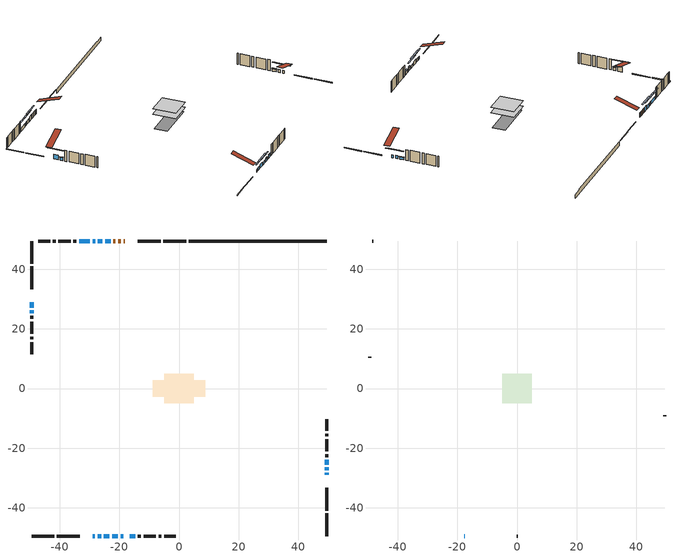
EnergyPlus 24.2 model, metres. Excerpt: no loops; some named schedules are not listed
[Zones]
conditioned space
 floor adiabatic (AdiabaticFloorConstruction): -4.93,-4.93 -4.93,4.93 4.93,4.93 4.93,-4.93 z3.66
 floor foundation (Slab1 construction): -8.76,-2.77 -8.76,2.77 8.76,2.77 8.76,-2.77 z-0.61
 wall outside (RimJoist1 construction): 2.39,49.47 -5.22,49.47 / -49.47,-49.47 -41.86,-49.47 / -49.47,49.47 -49.47,41.86 / 49.47,-49.47 49.47,-41.86 z1.22:1.52
 wall outside (RimJoist2 construction): -6.15,49.47 -13.76,49.47 / -40.93,-49.47 -33.31,-49.47 / -49.47,40.93 -49.47,33.31 / 49.47,-40.93 49.47,-33.31 z1.22:1.52
 wall outside (AdiabaticWallConstruction 1): -18.15,49.47 -18.6,49.47 / -19.53,49.47 -20.39,49.47 / -21.32,49.47 -21.98,49.47 z1.22:3.25
 wall outside (AdiabaticWallConstruction): -28.93,-49.47 -28.2,-49.47 z1.22:2.44; 49.47,-28.93 49.47,-28.31 z1.22:2.49; -27.27,-49.47 -26.13,-49.47 z1.22:2.56; 49.47,-27.39 49.47,-26.47 / -19.54,-49.47 -18.62,-49.47 / -29.86,49.47 -33.52,49.47 / -49.47,26.17 -49.47,25.25 / -16.54,-49.47 -14.71,-49.47 z1.22:2.59; -22.91,49.47 -24.74,49.47 / -49.47,28.92 -49.47,27.09 z1.22:3.3; -25.67,49.47 -27.19,49.47 z1.22:2.74; -28.12,49.47 -28.94,49.47 z1.22:2.75; -25.2,-49.47 -23.32,-49.47 z1.22:2.85; -22.4,-49.47 -20.46,-49.47 / 49.47,-25.54 49.47,-23.92 z1.22:2.24
 wall outside (Wall1 construction): -34.45,49.47 -35.4,49.47 / -13.78,-49.47 -12.83,-49.47 / -49.47,24.32 -49.47,23.37 / 49.47,-22.99 49.47,-22.04 z1.22:6.1
 wall outside (Wall2 construction): -36.33,49.47 -40.47,49.47 / -11.9,-49.47 -7.77,-49.47 / -49.47,22.44 -49.47,18.31 / 49.47,-21.11 49.47,-16.97 z1.22:6.1
 wall outside (Wall3 construction): -41.4,49.47 -42.33,49.47 / -6.84,-49.47 -5.9,-49.47 / -49.47,17.38 -49.47,16.44 / 49.47,-16.05 49.47,-15.11 z1.22:6.1
 wall outside (Wall4 construction): -43.26,49.47 -47.21,49.47 / -4.97,-49.47 -1.03,-49.47 / -49.47,15.51 -49.47,11.57 / 49.47,-14.18 49.47,-10.23 z1.22:6.1
 wall foundation (FoundationWall1 construction): 3.32,49.47,-0.61 3.32,49.47,1.22 44.86,49.47,1.22 44.86,49.47,0.93 49.47,49.47,0.93 49.47,49.47,-0.61
 window (WindowConstruction 14): -28.92,-49.47 -28.2,-49.47 z1.22:2.44
 window (WindowConstruction 5): 49.47,-28.92 49.47,-28.31 z1.22:2.49
 window (WindowConstruction 6): -27.27,-49.47 -26.13,-49.47 z1.22:2.56
 window (WindowConstruction 7): 49.47,-27.39 49.47,-26.47 z1.22:2.59
 window (WindowConstruction 8): -22.91,49.47 -24.74,49.47 z1.22:3.3
 window (WindowConstruction 9): -25.67,49.47 -27.19,49.47 z1.22:2.74
 window (WindowConstruction 10): -28.12,49.47 -28.94,49.47 z1.22:2.74
 window (WindowConstruction 11): -49.47,28.92 -49.47,27.1 z1.22:3.3
 window (WindowConstruction 12): -25.2,-49.47 -23.32,-49.47 z1.22:2.84
 window (WindowConstruction 13): -22.39,-49.47 -20.46,-49.47 z1.22:2.23
 window (WindowConstruction): -19.54,-49.47 -18.62,-49.47 z1.22:2.59
 window (WindowConstruction 1): 49.47,-25.54 49.47,-23.92 z1.22:2.23
 window (WindowConstruction 2): -29.87,49.47 -33.52,49.47 z1.22:2.59
 window (WindowConstruction 3): -49.47,26.17 -49.47,25.25 z1.22:2.59
 window (WindowConstruction 4): -16.54,-49.47 -14.71,-49.47 z1.22:2.59
 door (Door): -18.15,49.47 -18.6,49.47 z1.22:3.25
 door (Door 1): -19.53,49.47 -20.39,49.47 z1.22:3.25
 door (Door 2): -21.32,49.47 -21.98,49.47 z1.22:3.25
 ceiling adiabatic (AdiabaticFloorConstruction): 4.93,-4.93 4.93,4.93 -4.93,4.93 -4.93,-4.93 z3.66
attic - vented
 floor to conditioned space (Floor1 construction Reversed): -4.93,-4.93 -4.93,4.93 4.93,4.93 4.93,-4.93 z6.1
 wall outside (AdiabaticWallConstruction): -17.69,-49.47 -17.47,-49.47 z1.22:2.44
 wall outside (Wall5 construction): -48.14,49.47 -48.54,49.47 / -0.1,-49.47 0.31,-49.47 / -49.47,10.64 -49.47,10.23 / 49.47,-9.3 49.47,-8.9 z1.22:6.1
 window (WindowConstruction 15): -17.69,-49.47 -17.47,-49.47 z1.22:2.44
 roof outside (Roof1 construction): -17.22,49.47,6.1 -17.22,39.87,9.3 -14.69,39.87,9.3 -14.69,49.47,6.1; -29.85,-49.47,6.1 -29.85,-39.87,9.3 -32.38,-39.87,9.3 -32.38,-49.47,6.1; -49.47,29.85,6.1 -39.87,29.85,9.3 -39.87,32.38,9.3 -49.47,32.38,6.1; 49.47,-29.85,6.1 39.87,-29.85,9.3 39.87,-32.38,9.3 49.47,-32.38,6.1
shading: 49.47,-25.68 49.47,-31.56 49.88,-31.56 49.88,-25.68 z5.13; -23.49,-49.47 -29.91,-49.47 -29.91,-49.88 -23.49,-49.88 z5.19; 49.47,-23.83 49.47,-30.03 49.88,-30.03 49.88,-23.83 z5.23; -27.38,49.47 -20.27,49.47 -20.27,49.88 -27.38,49.88 z5.94; -29.83,49.47 -23.03,49.47 -23.03,49.88 -29.83,49.88 z5.38; -31.58,49.47 -25.48,49.47 -25.48,49.88 -31.58,49.88 z5.38; -49.47,24.46 -49.47,31.56 -49.88,31.56 -49.88,24.46 z5.94; -20.68,-49.47 -27.84,-49.47 -27.84,-49.88 -20.68,-49.88 z5.48; -17.83,-49.47 -25.03,-49.47 -25.03,-49.88 -17.83,-49.88 z4.87; -18.42,-49.47 -19.74,-49.47 -19.74,-49.88 -18.42,-49.88 z2.79; 49.47,-23.72 49.47,-25.74 49.88,-25.74 49.88,-23.72 z2.44; -36.16,49.47 -27.23,49.47 -27.23,49.88 -36.16,49.88 z5.23; -49.47,25.05 -49.47,26.37 -49.88,26.37 -49.88,25.05 z2.79; -14.51,-49.47 -16.74,-49.47 -16.74,-49.88 -14.51,-49.88 z2.79
[Building]
Building 1: Terrain=Suburbs
[Site:Location]
Quebec Intl AP_QC: Latitude {deg}=46.8; Longitude {deg}=-71.38; Time Zone {hr}=-5; Elevation {m}=74; Keep Site Location Information=Yes
[Site:GroundTemperature:Shallow]
0.0108218, -2.24938, -2.43038, -1.3578, 2.94801, 7.23376, 10.9493, 13.303, 13.5029, 11.5886, 7.96783, 3.81355
[Site:WaterMainsTemperature]
Calculation Method=Schedule; Temperature Schedule=mains temperature schedule
[Material] Roughness=Rough; Thermal Absorptance=0.9
Name | Thickness {m} | Conductivity {W/m-K} | Density {kg/m3} | Specific Heat {J/kg-K} | Solar Absorptance | Visible Absorptance
asphalt or fiberglass shingles | 0.00635 | 0.162714 | 1121.4 | 1465.45 | 0.4 | 0.4
ceiling loosefill ins | 0.0846667 | 0.0480833 | 16.02 | 1046.75 | 0.7 | 0.7
ceiling stud and cavity | 0.1397 | 0.0931187 | 65.682 | 1177.47 | 0.7 | 0.7
concrete 4.0 in. | 0.1016 | 1.803125 | 2242.8 | 837.4 | 0.7 | 0.7
concrete 8.0 in. | 0.2032 | 1.803125 | 2242.8 | 837.4 | 0.7 | 0.7
door material | 0.04445 | 0.188738 | 512.64 | 1214.23 | 0.7 | 0.7
door material 1 | 0.04445 | 0.0451087 | 512.64 | 1214.23 | 0.7 | 0.7
floor covering | 0.0127 | 0.0433444 | 54.468 | 1339.84 | 0.6 | 0.6
floor rigid ins; wall rigid ins | 0.512978 | 0.029427 | 32.04 | 1214.23 | 0.7 | 0.7
floor stud and cavity | 0.1397 | 1.75129 | 37.0049 | 1207.88 | 0.7 | 0.7
furniture material conditioned space 1 | 0.1524 | 0.115458 | 640.8 | 1214.23 | 0.6 | 0.6
gypsum board | 0.0127 | 0.160291 | 801 | 837.4 | 0.6 | 0.6
osb sheathing 0.5 in. | 0.0127 | 0.115458 | 512.64 | 1214.23 | 0.7 | 0.7
osb sheathing 0.75 in. | 0.01905 | 0.115458 | 512.64 | 1214.23 | 0.7 | 0.7
osb sheathing 2.0 in. | 0.0508 | 0.115458 | 512.64 | 1214.23 | 0.7 | 0.7
rim joist rigid ins | 0.051816 | 0.029427 | 32.04 | 1214.23 | 0.7 | 0.7
rim joist stud and cavity | 0.0508 | 0.0425153 | 125.044 | 1163.47 | 0.6 | 0.6
rim joist stud and cavity 1 | 0.0508 | 0.177451 | 125.044 | 1163.47 | 0.6 | 0.6
wall stud and cavity | 0.1397 | 0.0961679 | 139.0536 | 1170.24 | 0.7 | 0.7
wall stud and cavity 1 | 0.1397 | 0.0854939 | 139.0536 | 1170.24 | 0.7 | 0.7
wall stud and cavity 2 | 0.1397 | 0.0960514 | 139.0536 | 1170.24 | 0.7 | 0.7
wall stud and cavity 3 | 0.1397 | 0.0853101 | 139.0536 | 1170.24 | 0.7 | 0.7
wall stud and cavity 4 | 0.0889 | 6.1454 | 50.32683 | 1063.81 | 0.6 | 0.6
wall stud and cavity 5 | 0.0889 | 0.380278 | 52.3479 | 1209.89 | 0.7 | 0.7
wall stud and cavity 6 | 0.0889 | 0.391764 | 83.0341 | 1211.67 | 0.7 | 0.7
wood siding | 0.0254 | 0.102417 | 544.68 | 1172.36 | 0.4 | 0.4
wood siding 1 | 0.00254 | 0.102417 | 544.68 | 1172.36 | 0.4 | 0.4
wood siding 2; wood siding 3; wood siding 4 | 0.0254 | 0.102417 | 544.68 | 1172.36 | 0.7 | 0.7
[WindowMaterial:SimpleGlazingSystem]
Name | U-Factor {W/m2-K} | Solar Heat Gain Coefficient
WindowMaterial | 2.93155 | 0.66
WindowMaterial 1 | 2.918492 | 0.67
WindowMaterial 10 | 7.418307 | 0.56
WindowMaterial 2 | 2.96619 | 0.62
WindowMaterial 3 | 2.91963 | 0.67
WindowMaterial 4 | 2.97414 | 0.6
WindowMaterial 5 | 2.90089 | 0.68
WindowMaterial 6 | 2.93609 | 0.65
WindowMaterial 7 | 2.890102 | 0.69
WindowMaterial 8 | 2.91338 | 0.67
WindowMaterial 9 | 2.97414 | 0.62
[Construction]
AdiabaticFloorConstruction: floor stud and cavity, floor rigid ins, osb sheathing 0.75 in., floor covering
AdiabaticWallConstruction: wood siding 3, wall rigid ins, wall stud and cavity 5, gypsum board
AdiabaticWallConstruction 1: wood siding 4, wall rigid ins, wall stud and cavity 5, gypsum board
Door; Door 2: door material
Door 1: door material 1
Floor1 construction Reversed: gypsum board, ceiling stud and cavity, ceiling loosefill ins
FoundationWall1 construction: concrete 8.0 in.
furniture construction conditioned space 1: furniture material conditioned space 1
PartitionWallConstruction: gypsum board, wall stud and cavity 6, gypsum board
RimJoist1 construction: wood siding 2, osb sheathing 2.0 in., rim joist stud and cavity
RimJoist2 construction: wood siding 2, rim joist rigid ins, osb sheathing 2.0 in., rim joist stud and cavity 1
Roof1 construction: asphalt or fiberglass shingles
Slab1 construction: concrete 4.0 in.
Wall1 construction: wood siding, osb sheathing 0.5 in., wall stud and cavity, gypsum board
Wall2 construction: wood siding, osb sheathing 0.5 in., wall stud and cavity 1, gypsum board
Wall3 construction: wood siding, osb sheathing 0.5 in., wall stud and cavity 2, gypsum board
Wall4 construction: wood siding, osb sheathing 0.5 in., wall stud and cavity 3, gypsum board
Wall5 construction: wood siding 1, wall stud and cavity 4
WindowConstruction; WindowConstruction 2; WindowConstruction 3; WindowConstruction 4; WindowConstruction 7: WindowMaterial
WindowConstruction 1: WindowMaterial 1
WindowConstruction 10: WindowMaterial 6
WindowConstruction 11; WindowConstruction 8: WindowMaterial 4
WindowConstruction 12: WindowMaterial 7
WindowConstruction 13: WindowMaterial 8
WindowConstruction 14: WindowMaterial 9
WindowConstruction 15: WindowMaterial 10
WindowConstruction 5: WindowMaterial 2
WindowConstruction 6: WindowMaterial 3
WindowConstruction 9: WindowMaterial 5
[Zone] Multiplier=1; Part of Total Floor Area=Yes
Name | Volume {m3}
attic - vented | 50.5066
conditioned space | 680.4
[Space]
Name | Zone | Volume {m3}
attic - vented 1 | attic - vented | 50.5066
conditioned space 1 | conditioned space | 680.4
[ZoneInfiltration:EffectiveLeakageArea]
infil attic - vented 1: Zone or Space=attic - vented 1; Schedule=Always On Discrete; Effective Air Leakage Area {cm2}=3588.92; Stack Coefficient=0.000561829; Wind Coefficient=1.60148e-05
[ZoneMixing]
whole house fan mix: Zone or Space=attic - vented; Schedule=Always On Continuous; Design Flow Rate Calculation Method=Flow/Zone; Design Flow Rate {m3/s}=0; Source Zone or Space=conditioned space
[SurfaceProperty:ExposedFoundationPerimeter]
Slab1: Exposed Perimeter Calculation Method=TotalExposedPerimeter; Total Exposed Perimeter {m}=46.148
[InternalMass] Zone or ZoneList=conditioned space; Space or SpaceList=conditioned space 1
Name | Construction | Surface Area {m2}
furniture mass conditioned space 1 | furniture construction conditioned space 1 | 77.7599
partition wall mass | PartitionWallConstruction | 194.4
[Lights]
interior lighting: Zone or ZoneList or Space or SpaceList=conditioned space 1; Schedule=interior lighting schedule; Design Level Calculation Method=LightingLevel; Lighting Level {W}=343.2; Return Air Fraction=0; Fraction Radiant=0.6; Fraction Visible=0.2; Fraction Replaceable=1
[People]
occupants: Zone or ZoneList or Space or SpaceList=conditioned space 1; Number of People Schedule=occupants schedule; Number of People Calculation Method=People; Number of People=3; Fraction Radiant=0.314171; Sensible Heat Fraction=0.56303; Activity Level Schedule=occupants activity schedule; Carbon Dioxide Generation Rate {m3/s-W}=0; Enable ASHRAE 55 Comfort Warnings=No; Mean Radiant Temperature Calculation Type=EnclosureAveraged
[ElectricEquipment] Zone or ZoneList or Space or SpaceList=conditioned space 1; Design Level Calculation Method=EquipmentLevel
Name | Schedule | Design Level {W} | Fraction Latent | Fraction Radiant | Fraction Lost
clothes dryer | clothes dryer schedule | 140.772 | 0.015 | 0.081 | 0.85
clothes washer | clothes washer schedule | 32.1985 | 0.03 | 0.162 | 0.7
cooking range | cooking range schedule | 215.147 | 0.08 | 0.432 | 0.2
dishwasher | dishwasher schedule | 66.8632 | 0.3 | 0.18 | 0.4
fridge | fridge schedule | 72.9452 | 0 | 0.6 | 0
mech vent house fan | mech vent house fan schedule | 0 | 0 | 0 | 1
mech vent house fan cfis | mech vent house fan cfis schedule | 0 | 0 | 0 | 0
misc plug loads | misc plug loads schedule | 494.7 | 0.045 | 0.513 | 0.1
whole house fan | Always On Discrete | 0 | 0 | 0 | 1
[OtherEquipment] Zone or ZoneList or Space or SpaceList=conditioned space 1; Design Level Calculation Method=EquipmentLevel
Name | Fuel Type | Schedule | Design Level {W} | Fraction Latent | Fraction Radiant | Fraction Lost
clothes dryer 1 | Electricity | clothes dryer schedule | 0 | 0.015 | 0.081 | 0.85
cooking range 1 | Electricity | cooking range schedule | 0 | 0.08 | 0.432 | 0.2
general water use latent | None | general water use schedule | 62.594 | 1 | 0 | 0
general water use sensible | None | general water use schedule | -61.6891 | 0 | 0.6 | 0
mech vent house fan latent load | None | Always On Discrete | 0 | 1 | 0 | 0
mech vent house fan sensible load | None | Always On Discrete | 0 | 0 | 0 | 0
water heater energy adjustment1 | Electricity | Always On Discrete | 0.01 | 0 | 0 | 1
[ZoneInfiltration:DesignFlowRate] Zone or ZoneList or Space or SpaceList=conditioned space 1; Schedule=Always On Discrete; Design Flow Rate Calculation Method=Flow/Zone; Design Flow Rate {m3/s}=0
infil flow; natural vent flow; whole house fan flow
[AvailabilityManager:Scheduled]
furnace airloop Availability Manager: Schedule=Always On Discrete
[Foundation:Kiva]
Foundation Kiva 1: Initial Indoor Air Temperature {C}=18; Wall Height Above Grade {m}=1.21999; Wall Depth Below Slab {m}=0.2032
[Foundation:Kiva:Settings]
Soil Conductivity {W/m-K}=0.849921; Soil Density {kg/m3}=1842.3; Soil Specific Heat {J/kg-K}=418.7; Ground Solar Absorptivity=0.9; Ground Thermal Absorptivity=0.9; Ground Surface Roughness {m}=0.03; Far-Field Width {m}=40; Deep-Ground Boundary Condition=ZeroFlux; Deep-Ground Depth {m}=40; Minimum Cell Dimension {m}=0.2; Maximum Cell Growth Coefficient=3; Simulation Timestep=Timestep
[Exterior:Lights]
exterior lighting: Schedule=exterior lighting schedule; Design Level {W}=75.6
[EnergyManagementSystem:GlobalVariable]
furnace_airloop_Fan_RTF
infil_program_Qfan
infil_program_Qinf
natural_vent_program_Qnv
natural_vent_program_Qwhf
[EnergyManagementSystem:Sensor]
Name | Output:Variable or Output:Meter Index Key | Output:Variable or Output:Meter
airflow_gain | infil flow | Infiltration Sensible Heat Gain Energy
airflow_gain_1 | natural vent flow | Infiltration Sensible Heat Gain Energy
airflow_gain_2 | whole house fan flow | Infiltration Sensible Heat Gain Energy
airflow_loss | infil flow | Infiltration Sensible Heat Loss Energy
airflow_loss_1 | natural vent flow | Infiltration Sensible Heat Loss Energy
airflow_loss_2 | whole house fan flow | Infiltration Sensible Heat Loss Energy
clg_load_cond |  | Cooling:EnergyTransfer:Zone:CONDITIONED SPACE
clg_sp_s; clg_sp_s_1 | cooling setpoint | Schedule Value
clothes_dryer_exhaust_0_sch_s | clothes dryer exhaust 0 schedule | Schedule Value
cool_season | cooling season schedule | Schedule Value
htg_load_cond |  | Heating:EnergyTransfer:Zone:CONDITIONED SPACE
htg_sp_s; htg_sp_s_1 | heating setpoint | Schedule Value
ig_ee_conv | clothes dryer | Electric Equipment Convective Heating Energy
ig_ee_conv_2 | cooking range | Electric Equipment Convective Heating Energy
ig_ee_conv_4 | fridge | Electric Equipment Convective Heating Energy
ig_ee_conv_5 | misc plug loads | Electric Equipment Convective Heating Energy
ig_ee_conv_6 | whole house fan | Electric Equipment Convective Heating Energy
ig_ee_rad | clothes dryer | Electric Equipment Radiant Heating Energy
ig_ee_rad_2 | cooking range | Electric Equipment Radiant Heating Energy
ig_ee_rad_4 | fridge | Electric Equipment Radiant Heating Energy
ig_ee_rad_5 | misc plug loads | Electric Equipment Radiant Heating Energy
ig_ee_rad_6 | whole house fan | Electric Equipment Radiant Heating Energy
ig_lgt_conv | interior lighting | Lights Convective Heating Energy
ig_lgt_rad | interior lighting | Lights Radiant Heating Energy
ig_lgt_vis | interior lighting | Lights Visible Radiation Heating Energy
ig_oe_conv | clothes dryer 1 | Other Equipment Convective Heating Energy
ig_oe_conv_1 | cooking range 1 | Other Equipment Convective Heating Energy
ig_oe_conv_2 | general water use latent | Other Equipment Convective Heating Energy
ig_oe_conv_3 | general water use sensible | Other Equipment Convective Heating Energy
ig_oe_conv_4 | water heater energy adjustment1 | Other Equipment Convective Heating Energy
ig_oe_rad | clothes dryer 1 | Other Equipment Radiant Heating Energy
ig_oe_rad_1 | cooking range 1 | Other Equipment Radiant Heating Energy
ig_oe_rad_2 | general water use latent | Other Equipment Radiant Heating Energy
ig_oe_rad_3 | general water use sensible | Other Equipment Radiant Heating Energy
ig_oe_rad_4 | water heater energy adjustment1 | Other Equipment Radiant Heating Energy
ig_ppl_conv | occupants | People Convective Heating Energy
ig_ppl_rad | occupants | People Radiant Heating Energy
im_conv | furniture mass conditioned space 1 | Surface Inside Face Convection Heat Gain Energy
im_conv_1 | partition wall mass | Surface Inside Face Convection Heat Gain Energy
im_ig | furniture mass conditioned space 1 | Surface Inside Face Internal Gains Radiation Heat Gain Energy
im_ig_1 | partition wall mass | Surface Inside Face Internal Gains Radiation Heat Gain Energy
im_lgt | furniture mass conditioned space 1 | Surface Inside Face Lights Radiation Heat Gain Energy
im_lgt_1 | partition wall mass | Surface Inside Face Lights Radiation Heat Gain Energy
im_sol | furniture mass conditioned space 1 | Surface Inside Face Solar Radiation Heat Gain Energy
im_sol_1 | partition wall mass | Surface Inside Face Solar Radiation Heat Gain Energy
im_surf | furniture mass conditioned space 1 | Surface Inside Face Net Surface Thermal Radiation Heat Gain Energy
im_surf_1 | partition wall mass | Surface Inside Face Net Surface Thermal Radiation Heat Gain Energy
mv_conv | mech vent house fan | Electric Equipment Convective Heating Energy
mv_conv_1 | mech vent house fan cfis | Electric Equipment Convective Heating Energy
mv_conv_2 | mech vent house fan latent load | Other Equipment Convective Heating Energy
mv_conv_3 | mech vent house fan sensible load | Other Equipment Convective Heating Energy
mv_rad | mech vent house fan | Electric Equipment Radiant Heating Energy
mv_rad_1 | mech vent house fan cfis | Electric Equipment Radiant Heating Energy
mv_rad_2 | mech vent house fan latent load | Other Equipment Radiant Heating Energy
mv_rad_3 | mech vent house fan sensible load | Other Equipment Radiant Heating Energy
natural_vent_s | natural vent schedule | Schedule Value
out_pb_s |  | Site Outdoor Air Barometric Pressure
out_wt_s |  | Site Outdoor Air Humidity Ratio
site_vw_s |  | Site Wind Speed
ss_back_out | Window1 | Surface Window Shortwave from Zone Back Out Window Heat Transfer Rate
ss_back_out_1 | Window11 | Surface Window Shortwave from Zone Back Out Window Heat Transfer Rate
ss_back_out_10 | Window2 | Surface Window Shortwave from Zone Back Out Window Heat Transfer Rate
ss_back_out_11 | Window3 | Surface Window Shortwave from Zone Back Out Window Heat Transfer Rate
ss_back_out_12 | Window4 | Surface Window Shortwave from Zone Back Out Window Heat Transfer Rate
ss_back_out_13 | Window8 | Surface Window Shortwave from Zone Back Out Window Heat Transfer Rate
ss_back_out_14 | Window9 | Surface Window Shortwave from Zone Back Out Window Heat Transfer Rate
ss_back_out_2 | Window12 | Surface Window Shortwave from Zone Back Out Window Heat Transfer Rate
ss_back_out_3 | Window13 | Surface Window Shortwave from Zone Back Out Window Heat Transfer Rate
ss_back_out_4 | Window14 | Surface Window Shortwave from Zone Back Out Window Heat Transfer Rate
ss_back_out_5 | Window15 | Surface Window Shortwave from Zone Back Out Window Heat Transfer Rate
ss_back_out_6 | Window16 | Surface Window Shortwave from Zone Back Out Window Heat Transfer Rate
ss_back_out_7 | Window17 | Surface Window Shortwave from Zone Back Out Window Heat Transfer Rate
ss_back_out_8 | Window18 | Surface Window Shortwave from Zone Back Out Window Heat Transfer Rate
ss_back_out_9 | Window19 | Surface Window Shortwave from Zone Back Out Window Heat Transfer Rate
ss_conv | Door1 | Surface Inside Face Convection Heat Gain Energy
ss_conv_1 | Door2 | Surface Inside Face Convection Heat Gain Energy
ss_conv_10 | Window17 | Surface Inside Face Convection Heat Gain Energy
ss_conv_11 | Window18 | Surface Inside Face Convection Heat Gain Energy
ss_conv_12 | Window19 | Surface Inside Face Convection Heat Gain Energy
ss_conv_13 | Window2 | Surface Inside Face Convection Heat Gain Energy
ss_conv_14 | Window3 | Surface Inside Face Convection Heat Gain Energy
ss_conv_15 | Window4 | Surface Inside Face Convection Heat Gain Energy
ss_conv_16 | Window8 | Surface Inside Face Convection Heat Gain Energy
ss_conv_17 | Window9 | Surface Inside Face Convection Heat Gain Energy
ss_conv_2 | Door3 | Surface Inside Face Convection Heat Gain Energy
ss_conv_3 | Window1 | Surface Inside Face Convection Heat Gain Energy
ss_conv_4 | Window11 | Surface Inside Face Convection Heat Gain Energy
ss_conv_5 | Window12 | Surface Inside Face Convection Heat Gain Energy
ss_conv_6 | Window13 | Surface Inside Face Convection Heat Gain Energy
ss_conv_7 | Window14 | Surface Inside Face Convection Heat Gain Energy
ss_conv_8 | Window15 | Surface Inside Face Convection Heat Gain Energy
ss_conv_9 | Window16 | Surface Inside Face Convection Heat Gain Energy
ss_ig | Door1 | Surface Inside Face Internal Gains Radiation Heat Gain Energy
ss_ig_1 | Door2 | Surface Inside Face Internal Gains Radiation Heat Gain Energy
ss_ig_10 | Window17 | Surface Inside Face Internal Gains Radiation Heat Gain Energy
ss_ig_11 | Window18 | Surface Inside Face Internal Gains Radiation Heat Gain Energy
ss_ig_12 | Window19 | Surface Inside Face Internal Gains Radiation Heat Gain Energy
ss_ig_13 | Window2 | Surface Inside Face Internal Gains Radiation Heat Gain Energy
ss_ig_14 | Window3 | Surface Inside Face Internal Gains Radiation Heat Gain Energy
ss_ig_15 | Window4 | Surface Inside Face Internal Gains Radiation Heat Gain Energy
ss_ig_16 | Window8 | Surface Inside Face Internal Gains Radiation Heat Gain Energy
ss_ig_17 | Window9 | Surface Inside Face Internal Gains Radiation Heat Gain Energy
ss_ig_2 | Door3 | Surface Inside Face Internal Gains Radiation Heat Gain Energy
ss_ig_3 | Window1 | Surface Inside Face Internal Gains Radiation Heat Gain Energy
ss_ig_4 | Window11 | Surface Inside Face Internal Gains Radiation Heat Gain Energy
ss_ig_5 | Window12 | Surface Inside Face Internal Gains Radiation Heat Gain Energy
ss_ig_6 | Window13 | Surface Inside Face Internal Gains Radiation Heat Gain Energy
ss_ig_7 | Window14 | Surface Inside Face Internal Gains Radiation Heat Gain Energy
ss_ig_8 | Window15 | Surface Inside Face Internal Gains Radiation Heat Gain Energy
ss_ig_9 | Window16 | Surface Inside Face Internal Gains Radiation Heat Gain Energy
ss_lgt | Door1 | Surface Inside Face Lights Radiation Heat Gain Energy
ss_lgt_1 | Door2 | Surface Inside Face Lights Radiation Heat Gain Energy
ss_lgt_2 | Door3 | Surface Inside Face Lights Radiation Heat Gain Energy
ss_sol | Door1 | Surface Inside Face Solar Radiation Heat Gain Energy
ss_sol_1 | Door2 | Surface Inside Face Solar Radiation Heat Gain Energy
ss_sol_2 | Door3 | Surface Inside Face Solar Radiation Heat Gain Energy
ss_surf | Door1 | Surface Inside Face Net Surface Thermal Radiation Heat Gain Energy
ss_surf_1 | Door2 | Surface Inside Face Net Surface Thermal Radiation Heat Gain Energy
ss_surf_10 | Window17 | Surface Inside Face Net Surface Thermal Radiation Heat Gain Energy
ss_surf_11 | Window18 | Surface Inside Face Net Surface Thermal Radiation Heat Gain Energy
ss_surf_12 | Window19 | Surface Inside Face Net Surface Thermal Radiation Heat Gain Energy
ss_surf_13 | Window2 | Surface Inside Face Net Surface Thermal Radiation Heat Gain Energy
ss_surf_14 | Window3 | Surface Inside Face Net Surface Thermal Radiation Heat Gain Energy
ss_surf_15 | Window4 | Surface Inside Face Net Surface Thermal Radiation Heat Gain Energy
ss_surf_16 | Window8 | Surface Inside Face Net Surface Thermal Radiation Heat Gain Energy
ss_surf_17 | Window9 | Surface Inside Face Net Surface Thermal Radiation Heat Gain Energy
ss_surf_2 | Door3 | Surface Inside Face Net Surface Thermal Radiation Heat Gain Energy
ss_surf_3 | Window1 | Surface Inside Face Net Surface Thermal Radiation Heat Gain Energy
ss_surf_4 | Window11 | Surface Inside Face Net Surface Thermal Radiation Heat Gain Energy
